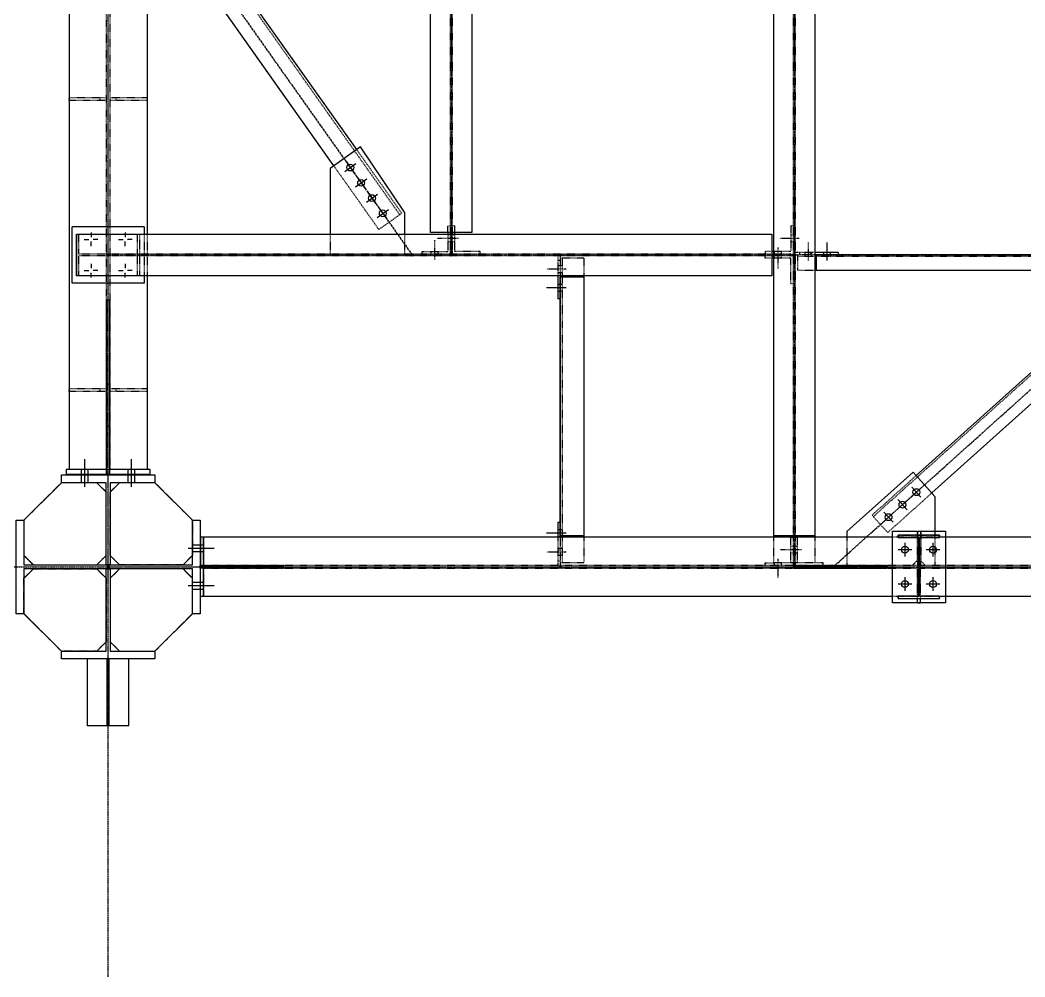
# Model space of a CAD drawing. Header units: millimetres. Extents: x 2102 to 20742, y 12631 to 26594.
# Drawn here: x 8350 to 11572, y 13007 to 16074 of the extents above; entities that cross this region are included whole.
import ezdxf

# ---------------------------------------------------------------- set-up
doc = ezdxf.new("R2010")
doc.units = ezdxf.units.MM
for name, pattern in [('CENTER', [12.7, 7.9375, -1.5875, 1.5875, -1.5875]), ('DXK_LINE_DOT2', [3.9198, 1.9599, -1.9599]), ('DXK_LINE_DOT5', [7.8785, 2.979, -0.9799, 0.9799, -0.9799, 0.9799, -0.9799])]:
    doc.linetypes.add(name, pattern=pattern)
for name, color, linetype in [('1', 7, 'Continuous'), ('2', 7, 'Continuous'), ('4', 7, 'Continuous')]:
    doc.layers.add(name, color=color, linetype=linetype)

# ---------------------------------------------------------------- blocks, each defined once
blk = doc.blocks.new('GridLine-116860372-116902 - 114867')
at = {"layer": '2', "color": 7, "linetype": 'DXK_LINE_DOT5'}
blk.add_line((9575.6, 12454.5), (9575.6, 27661.7), dxfattribs=at)
blk = doc.blocks.new('GridLine-116860372-116905 - 114867')
at = {"layer": '2', "color": 7, "linetype": 'DXK_LINE_DOT5'}
blk.add_line((2535.4, 12570.8), (24512.1, 12570.8), dxfattribs=at)
blk = doc.blocks.new('GridLine-116860372-154897 - 114867')
at = {"layer": '2', "color": 7, "linetype": 'DXK_LINE_DOT5'}
blk.add_line((9575.6, 10927.9), (9575.6, 14695.8), dxfattribs=at)
blk = doc.blocks.new('Part-116860372-114916 - 114867')
at = {"layer": '4', "linetype": 'Continuous'}
blk.add_hatch(color=4, dxfattribs=at).paths.add_polyline_path([(9575.6, 12565.8, -1), (9575.6, 12575.8, -1)])
at = {"layer": '2', "color": 2, "linetype": 'Continuous'}
for p, q in [((9206.8, 12383.3), (9206.8, 12758.3)), ((9206.8, 12758.3), (9238.1, 12758.3)), ((9238.1, 12758.3), (9238.1, 12579)), ((9913.1, 12758.3), (9944.3, 12758.3)), ((9913.1, 12579), (9913.1, 12758.3)), ((9944.3, 12758.3), (9944.3, 12383.3)), ((9238.1, 12579), (9913.1, 12579)), ((9913.1, 12562.7), (9238.1, 12562.7)), ((9238.1, 12562.7), (9238.1, 12383.3)), ((9913.1, 12383.3), (9913.1, 12562.7)), ((9238.1, 12383.3), (9206.8, 12383.3)), ((9944.3, 12383.3), (9913.1, 12383.3))]:
    blk.add_line(p, q, dxfattribs=at)
at = {"layer": '4', "color": 4, "linetype": 'CENTER'}
blk.add_line((9575.6, 12570.8), (9575.6, 12570.8), dxfattribs=at)
at = {"layer": '4', "color": 4, "linetype": 'Continuous'}
blk.add_circle((9575.6, 12570.8), 5, dxfattribs=at)
blk = doc.blocks.new('Part-116860372-114917 - 114867')
at = {"layer": '2', "color": 2, "linetype": 'Continuous'}
for p, q in [((9388.1, 12939.6), (9388.1, 12939.6)), ((9388.1, 12939.6), (9763.1, 12939.6)), ((9388.1, 12908.3), (9388.1, 12939.6)), ((9763.1, 12939.6), (9763.1, 12939.6)), ((9763.1, 12939.6), (9763.1, 12908.3)), ((9388.1, 12908.3), (9388.1, 12908.3)), ((9567.4, 12908.3), (9388.1, 12908.3)), ((9567.4, 12908.3), (9567.4, 12908.3)), ((9567.4, 12579), (9567.4, 12908.3)), ((9583.7, 12908.3), (9583.7, 12908.3)), ((9763.1, 12908.3), (9583.7, 12908.3)), ((9583.7, 12908.3), (9583.7, 12579)), ((9763.1, 12908.3), (9763.1, 12908.3)), ((9567.4, 12579), (9567.4, 12579)), ((9583.7, 12579), (9567.4, 12579)), ((9583.7, 12579), (9583.7, 12579))]:
    blk.add_line(p, q, dxfattribs=at)
blk = doc.blocks.new('Part-116860372-114918 - 114867')
at = {"layer": '2', "color": 2, "linetype": 'Continuous'}
for p, q in [((9567.4, 12562.7), (9567.4, 12562.7)), ((9567.4, 12233.3), (9567.4, 12562.7)), ((9567.4, 12562.7), (9583.7, 12562.7)), ((9583.7, 12562.7), (9583.7, 12562.7)), ((9583.7, 12562.7), (9583.7, 12233.3)), ((9388.1, 12233.3), (9388.1, 12233.3)), ((9388.1, 12202.1), (9388.1, 12233.3)), ((9388.1, 12233.3), (9567.4, 12233.3)), ((9567.4, 12233.3), (9567.4, 12233.3)), ((9583.7, 12233.3), (9583.7, 12233.3)), ((9583.7, 12233.3), (9763.1, 12233.3)), ((9763.1, 12233.3), (9763.1, 12233.3)), ((9763.1, 12233.3), (9763.1, 12202.1)), ((9388.1, 12202.1), (9388.1, 12202.1)), ((9763.1, 12202.1), (9388.1, 12202.1)), ((9763.1, 12202.1), (9763.1, 12202.1))]:
    blk.add_line(p, q, dxfattribs=at)
blk = doc.blocks.new('Part-116860372-114923 - 114867')
at = {"layer": '4', "linetype": 'Continuous'}
blk.add_hatch(color=4, dxfattribs=at).paths.add_polyline_path([(9575.6, 12565.8, -1), (9575.6, 12575.8, -1)])
at = {"layer": '1', "color": 6, "linetype": 'DXK_LINE_DOT2'}
for p, q in [((9958.1, 12565.8), (9958.1, 12689.6)), ((12931.8, 12689.6), (12719.3, 12689.6)), ((19818.1, 12576.7), (9958.1, 12576.7)), ((19818.1, 12565), (9958.1, 12565)), ((12931.8, 12452.1), (12719.3, 12452.1))]:
    blk.add_line(p, q, dxfattribs=at)
at = {"layer": '2', "color": 2, "linetype": 'Continuous'}
for p, q in [((9958.1, 12689.6), (9958.1, 12575.8)), ((12719.3, 12689.6), (9958.1, 12689.6)), ((13719.3, 12689.6), (12931.8, 12689.6)), ((9958.1, 12452.1), (9958.1, 12565.8)), ((12719.3, 12452.1), (9958.1, 12452.1)), ((13719.3, 12452.1), (12931.8, 12452.1))]:
    blk.add_line(p, q, dxfattribs=at)
at = {"layer": '4', "color": 4, "linetype": 'CENTER'}
blk.add_line((9575.6, 12570.8), (20200.6, 12570.8), dxfattribs=at)
at = {"layer": '4', "color": 4, "linetype": 'Continuous'}
blk.add_circle((9575.6, 12570.8), 5, dxfattribs=at)
blk = doc.blocks.new('Part-116860372-114924 - 114867')
at = {"layer": '4', "linetype": 'Continuous'}
blk.add_hatch(color=4, dxfattribs=at).paths.add_polyline_path([(12825.6, 12565.8, -1), (12825.6, 12575.8, -1)])
at = {"layer": '1', "color": 6, "linetype": 'DXK_LINE_DOT2'}
for p, q in [((12742.3, 12688.1), (12742.3, 12697.8)), ((12742.3, 12697.8), (12908.8, 12697.8)), ((12908.8, 12697.8), (12908.8, 12688.1)), ((12822, 12688.1), (12742.3, 12688.1)), ((12822, 12453.6), (12822, 12688.1)), ((12829.1, 12453.6), (12829.1, 12688.1)), ((12829.1, 12688.1), (12908.8, 12688.1)), ((12742.3, 12443.8), (12742.3, 12453.6)), ((12822, 12453.6), (12742.3, 12453.6)), ((12908.8, 12453.6), (12829.1, 12453.6)), ((12908.8, 12453.6), (12908.8, 12443.8)), ((12742.3, 12443.8), (12908.8, 12443.8))]:
    blk.add_line(p, q, dxfattribs=at)
at = {"layer": '2', "color": 2, "linetype": 'Continuous'}
for p, q in [((12742.3, 12697.8), (12742.3, 12697.8)), ((12908.8, 12697.8), (12742.3, 12697.8)), ((12742.3, 12697.8), (12742.3, 12688.1)), ((12908.8, 12697.8), (12908.8, 12697.8)), ((12908.8, 12688.1), (12908.8, 12697.8)), ((12742.3, 12688.1), (12742.3, 12688.1)), ((12742.3, 12688.1), (12822, 12688.1)), ((12822, 12688.1), (12822, 12688.1)), ((12822, 12688.1), (12822, 12453.6)), ((12829.1, 12688.1), (12829.1, 12688.1)), ((12829.1, 12453.6), (12829.1, 12688.1)), ((12829.1, 12688.1), (12908.8, 12688.1)), ((12908.8, 12688.1), (12908.8, 12688.1)), ((12742.3, 12453.6), (12742.3, 12453.6)), ((12822, 12453.6), (12742.3, 12453.6)), ((12742.3, 12453.6), (12742.3, 12443.8)), ((12822, 12453.6), (12822, 12453.6)), ((12829.1, 12453.6), (12829.1, 12453.6)), ((12908.8, 12453.6), (12829.1, 12453.6)), ((12908.8, 12453.6), (12908.8, 12453.6)), ((12908.8, 12443.8), (12908.8, 12453.6)), ((12742.3, 12443.8), (12742.3, 12443.8)), ((12742.3, 12443.8), (12908.8, 12443.8)), ((12908.8, 12443.8), (12908.8, 12443.8))]:
    blk.add_line(p, q, dxfattribs=at)
at = {"layer": '4', "color": 4, "linetype": 'CENTER'}
blk.add_line((12825.6, 12570.8), (12825.6, 12570.8), dxfattribs=at)
at = {"layer": '4', "color": 4, "linetype": 'Continuous'}
blk.add_circle((12825.6, 12570.8), 5, dxfattribs=at)
blk = doc.blocks.new('Part-116860372-157464 - 114867')
at = {"layer": '1', "color": 6, "linetype": 'DXK_LINE_DOT2'}
for p, q in [((9583.1, 14452.1), (9731.8, 14452.1)), ((9731.8, 14439.6), (9583.1, 14439.6)), ((9608.1, 14439.6), (9608.1, 14452.1)), ((9731.8, 14452.1), (9731.8, 14439.6))]:
    blk.add_line(p, q, dxfattribs=at)
blk = doc.blocks.new('Part-116860372-149932 - 114867')
at = {"layer": '1', "color": 6, "linetype": 'DXK_LINE_DOT2'}
for p, q in [((9275.6, 12562.7), (9529.9, 12562.7)), ((9238.1, 12383.3), (9238.1, 12525.2)), ((9567.4, 12525.2), (9567.4, 12270.8)), ((9529.9, 12233.3), (9388.1, 12233.3))]:
    blk.add_line(p, q, dxfattribs=at)
at = {"layer": '2', "color": 2, "linetype": 'Continuous'}
for p, q in [((9275.6, 12562.7), (9238.1, 12525.2)), ((9529.9, 12562.7), (9567.4, 12525.2)), ((9388.1, 12233.3), (9238.1, 12383.3)), ((9567.4, 12270.8), (9529.9, 12233.3))]:
    blk.add_line(p, q, dxfattribs=at)
blk = doc.blocks.new('Part-116860372-114990 - 114867')
at = {"layer": '4', "linetype": 'Continuous'}
for points in [[(12325.6, 15315.8, -1), (12325.6, 15325.8, -1)], [(12325.6, 12565.8, -1), (12325.6, 12575.8, -1)]]:
    blk.add_hatch(color=4, dxfattribs=at).paths.add_polyline_path(points)
at = {"layer": '1', "color": 6, "linetype": 'DXK_LINE_DOT2'}
for p, q in [((12242.3, 15303.4), (12242.3, 15177.7)), ((12408.8, 15303.4), (12242.3, 15303.4)), ((12322, 15303.4), (12322, 15177.7)), ((12329.1, 15303.4), (12329.1, 15177.7)), ((12408.8, 15303.4), (12408.8, 15177.7)), ((12322, 15171.5), (12322, 12695.8)), ((12329.1, 15171.5), (12329.1, 12695.8)), ((12242.3, 12689.6), (12242.3, 12586.7)), ((12322, 12689.6), (12322, 12586.7)), ((12329.1, 12689.6), (12329.1, 12586.7)), ((12408.8, 12689.6), (12408.8, 12586.7)), ((12408.8, 12586.7), (12242.3, 12586.7))]:
    blk.add_line(p, q, dxfattribs=at)
at = {"layer": '2', "color": 2, "linetype": 'Continuous'}
for p, q in [((12242.3, 15177.7), (12242.3, 12689.6)), ((12408.8, 15171.5), (12242.3, 15171.5)), ((12322, 15177.7), (12322, 15171.5)), ((12329.1, 15177.7), (12329.1, 15171.5)), ((12408.8, 15177.7), (12408.8, 12689.6)), ((12408.8, 12695.8), (12242.3, 12695.8)), ((12322, 12695.8), (12322, 12689.6)), ((12329.1, 12695.8), (12329.1, 12689.6))]:
    blk.add_line(p, q, dxfattribs=at)
at = {"layer": '4', "color": 4, "linetype": 'CENTER'}
blk.add_line((12325.6, 15320.8), (12325.6, 12570.8), dxfattribs=at)
at = {"layer": '4', "color": 4, "linetype": 'Continuous'}
for centre in [(12325.6, 15320.8), (12325.6, 12570.8)]:
    blk.add_circle(centre, 5, dxfattribs=at)
blk = doc.blocks.new('Part-116860372-116027 - 114867')
at = {"layer": '1', "color": 6, "linetype": 'DXK_LINE_DOT2'}
for p, q in [((9569.3, 13639.6), (9569.3, 12939.6)), ((9581.8, 12939.6), (9581.8, 13639.6)), ((9569.3, 13135.9), (9581.8, 13135.9)), ((9569.3, 12939.6), (9569.3, 12939.6)), ((9569.3, 12939.6), (9581.8, 12939.6))]:
    blk.add_line(p, q, dxfattribs=at)
at = {"layer": '2', "color": 2, "linetype": 'Continuous'}
for p, q in [((9569.3, 12939.6), (9569.3, 13639.6)), ((9581.8, 13639.6), (9569.3, 13639.6)), ((9581.8, 12939.6), (9581.8, 13639.6)), ((9569.3, 13304), (9581.8, 13304))]:
    blk.add_line(p, q, dxfattribs=at)
blk = doc.blocks.new('Bolt-116860372-157450 - 114867')
at = {"layer": '2', "color": 1, "linetype": 'Continuous'}
for p, q in [((9481.8, 12892.1), (9481.8, 13002.1)), ((9481.8, 12892.1), (9481.8, 13002.1)), ((9481.8, 12892.1), (9481.8, 13002.1)), ((9481.8, 12892.1), (9481.8, 13002.1)), ((9669.3, 12892.1), (9669.3, 13002.1)), ((9669.3, 12892.1), (9669.3, 13002.1)), ((9669.3, 12892.1), (9669.3, 13002.1)), ((9669.3, 12892.1), (9669.3, 13002.1)), ((9468.1, 12940.8), (9468.1, 12960.8)), ((9468.1, 12940.8), (9468.1, 12960.8)), ((9468.1, 12940.8), (9468.1, 12960.8)), ((9468.1, 12940.8), (9468.1, 12960.8)), ((9468.1, 12908.3), (9468.1, 12939.6)), ((9468.1, 12908.3), (9468.1, 12939.6)), ((9468.1, 12908.3), (9468.1, 12939.6)), ((9468.1, 12908.3), (9468.1, 12939.6)), ((9495.6, 12940.8), (9495.6, 12960.8)), ((9495.6, 12940.8), (9495.6, 12960.8)), ((9495.6, 12940.8), (9495.6, 12960.8)), ((9495.6, 12940.8), (9495.6, 12960.8)), ((9495.6, 12908.3), (9495.6, 12939.6)), ((9495.6, 12908.3), (9495.6, 12939.6)), ((9495.6, 12908.3), (9495.6, 12939.6)), ((9495.6, 12908.3), (9495.6, 12939.6)), ((9655.6, 12940.8), (9655.6, 12960.8)), ((9655.6, 12940.8), (9655.6, 12960.8)), ((9655.6, 12940.8), (9655.6, 12960.8)), ((9655.6, 12940.8), (9655.6, 12960.8)), ((9655.6, 12908.3), (9655.6, 12939.6)), ((9655.6, 12908.3), (9655.6, 12939.6)), ((9655.6, 12908.3), (9655.6, 12939.6)), ((9655.6, 12908.3), (9655.6, 12939.6)), ((9683.1, 12940.8), (9683.1, 12960.8)), ((9683.1, 12940.8), (9683.1, 12960.8)), ((9683.1, 12940.8), (9683.1, 12960.8)), ((9683.1, 12940.8), (9683.1, 12960.8)), ((9683.1, 12908.3), (9683.1, 12939.6)), ((9683.1, 12908.3), (9683.1, 12939.6)), ((9683.1, 12908.3), (9683.1, 12939.6)), ((9683.1, 12908.3), (9683.1, 12939.6))]:
    blk.add_line(p, q, dxfattribs=at)
blk = doc.blocks.new('Part-116860372-114991 - 114867')
at = {"layer": '4', "linetype": 'Continuous'}
for points in [[(9575.6, 13815.8, -1), (9575.6, 13825.8, -1)], [(12325.6, 13815.8, -1), (12325.6, 13825.8, -1)]]:
    blk.add_hatch(color=4, dxfattribs=at).paths.add_polyline_path(points)
at = {"layer": '1', "color": 6, "linetype": 'DXK_LINE_DOT2'}
for p, q in [((9458.3, 13824.4), (9458.3, 13904.1)), ((9692.8, 13824.4), (9692.8, 13904.1)), ((9702.6, 13737.6), (9702.6, 13904.1)), ((12236.1, 13824.4), (9458.3, 13824.4)), ((9458.3, 13737.6), (9458.3, 13817.3)), ((12236.1, 13817.3), (9458.3, 13817.3)), ((9692.8, 13737.6), (9692.8, 13817.3)), ((12312, 13824.4), (12236.1, 13824.4)), ((12312, 13817.3), (12242.3, 13817.3)), ((12312, 13824.4), (12312, 13817.3))]:
    blk.add_line(p, q, dxfattribs=at)
at = {"layer": '2', "color": 2, "linetype": 'Continuous'}
for p, q in [((9448.6, 13737.6), (9448.6, 13904.1)), ((9448.6, 13904.1), (12236.1, 13904.1)), ((12236.1, 13904.1), (12236.1, 13737.6)), ((12236.1, 13824.4), (12242.3, 13824.4)), ((12242.3, 13817.3), (12236.1, 13817.3)), ((12236.1, 13737.6), (9448.6, 13737.6))]:
    blk.add_line(p, q, dxfattribs=at)
at = {"layer": '4', "color": 4, "linetype": 'CENTER'}
blk.add_line((9575.6, 13820.8), (12325.6, 13820.8), dxfattribs=at)
at = {"layer": '4', "color": 4, "linetype": 'Continuous'}
for centre in [(9575.6, 13820.8), (12325.6, 13820.8)]:
    blk.add_circle(centre, 5, dxfattribs=at)
blk = doc.blocks.new('Part-116860372-114992 - 114867')
at = {"layer": '4', "linetype": 'Continuous'}
for points in [[(10950.6, 15315.8, -1), (10950.6, 15325.8, -1)], [(10950.6, 13815.8, -1), (10950.6, 13825.8, -1)]]:
    blk.add_hatch(color=4, dxfattribs=at).paths.add_polyline_path(points)
at = {"layer": '1', "color": 6, "linetype": 'DXK_LINE_DOT2'}
for p, q in [((11033.8, 15303.4), (10867.3, 15303.4)), ((10867.3, 15303.4), (10867.3, 15177.7)), ((10947, 15303.4), (10947, 15177.7)), ((10954.1, 15303.4), (10954.1, 15177.7)), ((11033.8, 15303.4), (11033.8, 15177.7)), ((10947, 15171.5), (10947, 13910.3)), ((10954.1, 15171.5), (10954.1, 13910.3)), ((10947, 13904.1), (10947, 13834.4)), ((10954.1, 13904.1), (10954.1, 13834.4)), ((10954.1, 13834.4), (10947, 13834.4))]:
    blk.add_line(p, q, dxfattribs=at)
at = {"layer": '2', "color": 2, "linetype": 'Continuous'}
for p, q in [((10867.3, 13910.3), (10867.3, 15177.7)), ((11033.8, 15171.5), (10867.3, 15171.5)), ((10947, 15177.7), (10947, 15171.5)), ((10954.1, 15177.7), (10954.1, 15171.5)), ((11033.8, 15177.7), (11033.8, 13910.3)), ((11033.8, 13910.3), (10867.3, 13910.3)), ((10947, 13910.3), (10947, 13904.1)), ((10954.1, 13910.3), (10954.1, 13904.1))]:
    blk.add_line(p, q, dxfattribs=at)
at = {"layer": '4', "color": 4, "linetype": 'CENTER'}
blk.add_line((10950.6, 15320.8), (10950.6, 13820.8), dxfattribs=at)
at = {"layer": '4', "color": 4, "linetype": 'Continuous'}
for centre in [(10950.6, 15320.8), (10950.6, 13820.8)]:
    blk.add_circle(centre, 5, dxfattribs=at)
blk = doc.blocks.new('Part-116860372-115021 - 114867')
at = {"layer": '4', "linetype": 'Continuous'}
for points in [[(12325.6, 13815.8, -1), (12325.6, 13825.8, -1)], [(13700.6, 13815.8, -1), (13700.6, 13825.8, -1)]]:
    blk.add_hatch(color=4, dxfattribs=at).paths.add_polyline_path(points)
at = {"layer": '1', "color": 6, "linetype": 'DXK_LINE_DOT2'}
for p, q in [((12339.1, 13820.8), (12339.1, 13758.3)), ((12415.1, 13820.8), (12339.1, 13820.8)), ((13611.1, 13820.8), (13687, 13820.8)), ((13687, 13820.8), (13687, 13758.3)), ((12408.8, 13814.6), (12339.1, 13814.6)), ((13611.1, 13814.6), (12415.1, 13814.6)), ((13687, 13814.6), (13617.3, 13814.6)), ((12408.8, 13758.3), (12339.1, 13758.3)), ((13687, 13758.3), (13617.3, 13758.3))]:
    blk.add_line(p, q, dxfattribs=at)
at = {"layer": '2', "color": 2, "linetype": 'Continuous'}
for p, q in [((13611.1, 13820.8), (12415.1, 13820.8)), ((12415.1, 13758.3), (12415.1, 13820.8)), ((13611.1, 13820.8), (13611.1, 13758.3)), ((12415.1, 13814.6), (12408.8, 13814.6)), ((13617.3, 13814.6), (13611.1, 13814.6)), ((13617.3, 13758.3), (12408.8, 13758.3))]:
    blk.add_line(p, q, dxfattribs=at)
at = {"layer": '4', "color": 4, "linetype": 'CENTER'}
for p, q in [((12325.6, 13820.8), (12339.1, 13820.8)), ((12415.1, 13820.8), (13611.1, 13820.8)), ((13687, 13820.8), (13700.6, 13820.8))]:
    blk.add_line(p, q, dxfattribs=at)
at = {"layer": '4', "color": 4, "linetype": 'Continuous'}
for centre in [(12325.6, 13820.8), (13700.6, 13820.8)]:
    blk.add_circle(centre, 5, dxfattribs=at)
blk = doc.blocks.new('Part-116860372-115068 - 114867')
at = {"layer": '4', "linetype": 'Continuous'}
for points in [[(13700.6, 13659.6, -1), (13700.6, 13669.6, -1)], [(12481.8, 12565.8, -1), (12481.8, 12575.8, -1)]]:
    blk.add_hatch(color=4, dxfattribs=at).paths.add_polyline_path(points)
at = {"layer": '1', "color": 6, "linetype": 'DXK_LINE_DOT2'}
for p, q in [((13541, 13578.5), (12642.9, 12772.5)), ((13536, 13584), (13359.2, 13425.4)), ((13536, 13584), (13598.6, 13514.3)), ((13598.6, 13514.3), (13421.8, 13355.6)), ((12637.9, 12778.1), (12814.7, 12936.7)), ((12877.3, 12867), (12700.5, 12708.3)), ((12700.5, 12708.3), (12637.9, 12778.1))]:
    blk.add_line(p, q, dxfattribs=at)
at = {"layer": '2', "color": 2, "linetype": 'Continuous'}
for p, q in [((13359.2, 13425.4), (12814.7, 12936.7)), ((13421.8, 13355.6), (12877.3, 12867))]:
    blk.add_line(p, q, dxfattribs=at)
at = {"layer": '4', "color": 4, "linetype": 'CENTER'}
blk.add_line((12481.8, 12570.8), (13700.6, 13664.6), dxfattribs=at)
at = {"layer": '4', "color": 4, "linetype": 'Continuous'}
for centre in [(13700.6, 13664.6), (12481.8, 12570.8)]:
    blk.add_circle(centre, 5, dxfattribs=at)
blk = doc.blocks.new('Part-116860372-115215 - 114867')
at = {"layer": '1', "color": 6, "linetype": 'DXK_LINE_DOT2'}
for p, q in [((10964.1, 13936.9), (10954.1, 13936.9)), ((10964.1, 13936.9), (10964.1, 13910.3)), ((10954.1, 13910.3), (10954.1, 13904.1)), ((10964.1, 13904.1), (10964.1, 13834.4)), ((10954.1, 13834.4), (10954.1, 13824.4)), ((11066.6, 13834.4), (10964.1, 13834.4)), ((11066.6, 13824.4), (11066.6, 13834.4))]:
    blk.add_line(p, q, dxfattribs=at)
at = {"layer": '2', "color": 2, "linetype": 'Continuous'}
blk.add_line((10964.1, 13910.3), (10964.1, 13904.1), dxfattribs=at)
blk = doc.blocks.new('Part-116860372-115099 - 114867')
at = {"layer": '4', "linetype": 'Continuous'}
for points in [[(11388.1, 13815.8, -1), (11388.1, 13825.8, -1)], [(11388.1, 12565.8, -1), (11388.1, 12575.8, -1)]]:
    blk.add_hatch(color=4, dxfattribs=at).paths.add_polyline_path(points)
at = {"layer": '1', "color": 6, "linetype": 'DXK_LINE_DOT2'}
for p, q in [((11388.1, 13807.3), (11388.1, 13731.3)), ((11481.8, 13807.3), (11388.1, 13807.3)), ((11395.2, 13807.3), (11395.2, 13737.6)), ((11481.8, 13807.3), (11481.8, 13737.6)), ((11395.2, 13731.3), (11395.2, 12695.8)), ((11388.1, 12695.8), (11388.1, 12586.7)), ((11395.2, 12689.6), (11395.2, 12586.7)), ((11481.8, 12689.6), (11481.8, 12586.7)), ((11481.8, 12586.7), (11388.1, 12586.7))]:
    blk.add_line(p, q, dxfattribs=at)
at = {"layer": '2', "color": 2, "linetype": 'Continuous'}
for p, q in [((11395.2, 13737.6), (11395.2, 13731.3)), ((11481.8, 13737.6), (11481.8, 12689.6)), ((11388.1, 12695.8), (11388.1, 13731.3)), ((11481.8, 13731.3), (11388.1, 13731.3)), ((11481.8, 12695.8), (11388.1, 12695.8)), ((11395.2, 12695.8), (11395.2, 12689.6))]:
    blk.add_line(p, q, dxfattribs=at)
at = {"layer": '4', "color": 4, "linetype": 'CENTER'}
for p, q in [((11388.1, 13820.8), (11388.1, 13807.3)), ((11388.1, 13731.3), (11388.1, 12695.8)), ((11388.1, 12586.7), (11388.1, 12570.8))]:
    blk.add_line(p, q, dxfattribs=at)
at = {"layer": '4', "color": 4, "linetype": 'Continuous'}
for centre in [(11388.1, 13820.8), (11388.1, 12570.8)]:
    blk.add_circle(centre, 5, dxfattribs=at)
blk = doc.blocks.new('Part-116860372-115219 - 114867')
at = {"layer": '1', "color": 6, "linetype": 'DXK_LINE_DOT2'}
for p, q in [((12339.1, 12689.2), (12329.1, 12689.2)), ((12339.1, 12586.7), (12339.1, 12689.2)), ((12329.1, 12586.7), (12329.1, 12576.7)), ((12441.6, 12586.7), (12408.8, 12586.7)), ((12441.6, 12576.7), (12441.6, 12586.7))]:
    blk.add_line(p, q, dxfattribs=at)
blk = doc.blocks.new('Part-116860372-115111 - 114867')
at = {"layer": '4', "linetype": 'Continuous'}
for points in [[(9731.8, 15315.8, -1), (9731.8, 15325.8, -1)], [(10794.3, 13815.8, -1), (10794.3, 13825.8, -1)]]:
    blk.add_hatch(color=4, dxfattribs=at).paths.add_polyline_path(points)
at = {"layer": '1', "color": 6, "linetype": 'DXK_LINE_DOT2'}
for p, q in [((9923.1, 15159), (9831.3, 15093.9)), ((10744.4, 13982.1), (9914.9, 15153.2)), ((10103.7, 14904), (9923.1, 15159)), ((10011.9, 14838.9), (9831.3, 15093.9)), ((10752.6, 13987.9), (10572, 14242.9)), ((10660.8, 13922.8), (10480.2, 14177.8)), ((10752.6, 13987.9), (10660.8, 13922.8))]:
    blk.add_line(p, q, dxfattribs=at)
at = {"layer": '2', "color": 2, "linetype": 'Continuous'}
for p, q in [((10572, 14242.9), (10103.7, 14904)), ((10480.2, 14177.8), (10011.9, 14838.9))]:
    blk.add_line(p, q, dxfattribs=at)
at = {"layer": '4', "color": 4, "linetype": 'CENTER'}
blk.add_line((9731.8, 15320.8), (10794.3, 13820.8), dxfattribs=at)
at = {"layer": '4', "color": 4, "linetype": 'Continuous'}
for centre in [(9731.8, 15320.8), (10794.3, 13820.8)]:
    blk.add_circle(centre, 5, dxfattribs=at)
blk = doc.blocks.new('Part-116860372-149931 - 114867')
at = {"layer": '1', "color": 6, "linetype": 'DXK_LINE_DOT2'}
for p, q in [((9763.1, 12908.3), (9621.2, 12908.3)), ((9583.7, 12616.5), (9583.7, 12870.8)), ((9913.1, 12758.3), (9913.1, 12616.5)), ((9875.6, 12579), (9621.2, 12579))]:
    blk.add_line(p, q, dxfattribs=at)
at = {"layer": '2', "color": 2, "linetype": 'Continuous'}
for p, q in [((9621.2, 12908.3), (9583.7, 12870.8)), ((9763.1, 12908.3), (9913.1, 12758.3)), ((9621.2, 12579), (9583.7, 12616.5)), ((9913.1, 12616.5), (9875.6, 12579))]:
    blk.add_line(p, q, dxfattribs=at)
blk = doc.blocks.new('Part-116860372-115214 - 114867')
at = {"layer": '1', "color": 6, "linetype": 'DXK_LINE_DOT2'}
for p, q in [((10937, 13910.3), (10937, 13936.9)), ((10937, 13936.9), (10947, 13936.9)), ((10937, 13904.1), (10937, 13834.4)), ((10947, 13910.3), (10947, 13904.1)), ((10834.5, 13824.4), (10834.5, 13834.4)), ((10834.5, 13834.4), (10937, 13834.4)), ((10947, 13834.4), (10947, 13824.4))]:
    blk.add_line(p, q, dxfattribs=at)
at = {"layer": '2', "color": 2, "linetype": 'Continuous'}
blk.add_line((10937, 13910.3), (10937, 13904.1), dxfattribs=at)
blk = doc.blocks.new('Bolt-116860372-115216 - 114867')
at = {"layer": '1', "color": 1, "linetype": 'DXK_LINE_DOT2'}
for p, q in [((10947, 13900.6), (10937, 13900.6)), ((10954.1, 13900.6), (10947, 13900.6)), ((10964.1, 13900.6), (10954.1, 13900.6)), ((10980.4, 13886.9), (10895.4, 13886.9)), ((10947, 13873.1), (10937, 13873.1)), ((10954.1, 13873.1), (10947, 13873.1)), ((10964.1, 13873.1), (10954.1, 13873.1))]:
    blk.add_line(p, q, dxfattribs=at)
blk = doc.blocks.new('Part-116860372-115218 - 114867')
at = {"layer": '1', "color": 6, "linetype": 'DXK_LINE_DOT2'}
for p, q in [((12312, 12586.7), (12312, 12689.2)), ((12312, 12689.2), (12322, 12689.2)), ((12209.5, 12576.7), (12209.5, 12586.7)), ((12209.5, 12586.7), (12242.3, 12586.7)), ((12322, 12586.7), (12322, 12576.7))]:
    blk.add_line(p, q, dxfattribs=at)
blk = doc.blocks.new('Bolt-116860372-115220 - 114867')
at = {"layer": '1', "color": 1, "linetype": 'DXK_LINE_DOT2'}
for p, q in [((12322, 12653), (12312, 12653)), ((12329.1, 12653), (12322, 12653)), ((12339.1, 12653), (12329.1, 12653)), ((12355.4, 12639.2), (12270.4, 12639.2)), ((12322, 12625.5), (12312, 12625.5)), ((12329.1, 12625.5), (12322, 12625.5)), ((12339.1, 12625.5), (12329.1, 12625.5))]:
    blk.add_line(p, q, dxfattribs=at)
blk = doc.blocks.new('Part-116860372-115242 - 114867')
at = {"layer": '1', "color": 6, "linetype": 'DXK_LINE_DOT2'}
for p, q in [((12209.5, 13807.3), (12209.5, 13817.3)), ((12236.1, 13817.3), (12242.3, 13817.3)), ((12312, 13817.3), (12322, 13817.3)), ((12236.1, 13807.3), (12209.5, 13807.3)), ((12312, 13807.3), (12242.3, 13807.3)), ((12312, 13704.8), (12312, 13807.3)), ((12322, 13704.8), (12312, 13704.8))]:
    blk.add_line(p, q, dxfattribs=at)
at = {"layer": '2', "color": 2, "linetype": 'Continuous'}
blk.add_line((12242.3, 13807.3), (12236.1, 13807.3), dxfattribs=at)
blk = doc.blocks.new('Part-116860372-115243 - 114867')
at = {"layer": '1', "color": 6, "linetype": 'DXK_LINE_DOT2'}
for p, q in [((12322, 13936.9), (12312, 13936.9)), ((12312, 13936.9), (12312, 13834.4)), ((12209.5, 13834.4), (12209.5, 13824.4)), ((12236.1, 13834.4), (12209.5, 13834.4)), ((12312, 13834.4), (12242.3, 13834.4)), ((12312, 13824.4), (12322, 13824.4))]:
    blk.add_line(p, q, dxfattribs=at)
at = {"layer": '2', "color": 2, "linetype": 'Continuous'}
blk.add_line((12242.3, 13834.4), (12236.1, 13834.4), dxfattribs=at)
blk = doc.blocks.new('Bolt-116860372-115244 - 114867')
at = {"layer": '1', "color": 1, "linetype": 'DXK_LINE_DOT2'}
for p, q in [((12245.8, 13834.4), (12245.8, 13824.4)), ((12245.8, 13824.4), (12245.8, 13817.3)), ((12245.8, 13817.3), (12245.8, 13807.3)), ((12259.5, 13850.6), (12259.5, 13765.6)), ((12273.3, 13834.4), (12273.3, 13824.4)), ((12273.3, 13824.4), (12273.3, 13817.3)), ((12273.3, 13817.3), (12273.3, 13807.3))]:
    blk.add_line(p, q, dxfattribs=at)
blk = doc.blocks.new('Bolt-116860372-115254 - 114867')
at = {"layer": '1', "color": 1, "linetype": 'DXK_LINE_DOT2'}
for p, q in [((12245.8, 12586.7), (12245.8, 12576.7)), ((12245.8, 12576.7), (12245.8, 12565)), ((12259.5, 12603), (12259.5, 12524.2)), ((12273.3, 12586.7), (12273.3, 12576.7)), ((12273.3, 12576.7), (12273.3, 12565))]:
    blk.add_line(p, q, dxfattribs=at)
blk = doc.blocks.new('Bolt-116860372-115290 - 114867')
at = {"layer": '1', "color": 1, "linetype": 'DXK_LINE_DOT2'}
for p, q in [((10884.5, 13801), (10884.5, 13879.8)), ((10870.8, 13824.4), (10870.8, 13834.4)), ((10870.8, 13817.3), (10870.8, 13824.4)), ((10898.3, 13824.4), (10898.3, 13834.4)), ((10898.3, 13817.3), (10898.3, 13824.4))]:
    blk.add_line(p, q, dxfattribs=at)
blk = doc.blocks.new('Bolt-116860372-115291 - 114867')
at = {"layer": '1', "color": 1, "linetype": 'DXK_LINE_DOT2'}
for p, q in [((12322, 13900.6), (12312, 13900.6)), ((12329.1, 13900.6), (12322, 13900.6)), ((12345.4, 13886.9), (12266.6, 13886.9)), ((12322, 13873.1), (12312, 13873.1)), ((12329.1, 13873.1), (12322, 13873.1))]:
    blk.add_line(p, q, dxfattribs=at)
blk = doc.blocks.new('Part-116860372-150369 - 114867')
at = {"layer": '1', "color": 6, "linetype": 'DXK_LINE_DOT2'}
for p, q in [((12819.3, 12714.6), (12819.3, 12576.7)), ((12831.8, 12714.6), (12831.8, 12576.7)), ((12831.8, 12601.7), (12819.3, 12601.7))]:
    blk.add_line(p, q, dxfattribs=at)
blk = doc.blocks.new('Part-116860372-157486 - 114867')
at = {"layer": '1', "color": 6, "linetype": 'DXK_LINE_DOT2'}
for p, q in [((9238.1, 12525.2), (9275.6, 12562.7)), ((9529.9, 12562.7), (9567.4, 12525.2)), ((9388.1, 12233.3), (9238.1, 12383.3)), ((9567.4, 12270.8), (9529.9, 12233.3))]:
    blk.add_line(p, q, dxfattribs=at)
blk = doc.blocks.new('Part-116860372-115651 - 114867')
at = {"layer": '1', "color": 6, "linetype": 'DXK_LINE_DOT2'}
for p, q in [((12408.8, 13830.8), (12329.1, 13830.8)), ((12347.9, 13820.8), (12347.9, 13830.8)), ((12391.6, 13820.8), (12391.6, 13830.8))]:
    blk.add_line(p, q, dxfattribs=at)
at = {"layer": '2', "color": 2, "linetype": 'Continuous'}
for p, q in [((12501.6, 13830.8), (12408.8, 13830.8)), ((12415.1, 13820.8), (12408.8, 13820.8)), ((12501.6, 13830.8), (12501.6, 13820.8))]:
    blk.add_line(p, q, dxfattribs=at)
blk = doc.blocks.new('Bolt-116860372-115652 - 114867')
at = {"layer": '1', "color": 1, "linetype": 'DXK_LINE_DOT2'}
for p, q in [((12382.9, 13798.3), (12382.9, 13870.8)), ((12369.1, 13820.8), (12369.1, 13830.8)), ((12369.1, 13814.6), (12369.1, 13820.8)), ((12396.6, 13820.8), (12396.6, 13830.8)), ((12396.6, 13814.6), (12396.6, 13820.8))]:
    blk.add_line(p, q, dxfattribs=at)
at = {"layer": '2', "color": 1, "linetype": 'Continuous'}
for p, q in [((12457.9, 13798.3), (12457.9, 13870.8)), ((12444.1, 13820.8), (12444.1, 13830.8)), ((12444.1, 13814.6), (12444.1, 13820.8)), ((12471.6, 13820.8), (12471.6, 13830.8)), ((12471.6, 13814.6), (12471.6, 13820.8))]:
    blk.add_line(p, q, dxfattribs=at)
blk = doc.blocks.new('Part-116860372-115672 - 114867')
at = {"layer": '1', "color": 6, "linetype": 'DXK_LINE_DOT2'}
for p, q in [((11378.1, 13817.3), (11378.1, 13737.6)), ((11388.1, 13798.5), (11378.1, 13798.5)), ((11388.1, 13737.6), (11378.1, 13737.6))]:
    blk.add_line(p, q, dxfattribs=at)
at = {"layer": '2', "color": 2, "linetype": 'Continuous'}
for p, q in [((11378.1, 13737.6), (11378.1, 13644.8)), ((11388.1, 13737.6), (11388.1, 13731.3)), ((11388.1, 13644.8), (11378.1, 13644.8))]:
    blk.add_line(p, q, dxfattribs=at)
blk = doc.blocks.new('Bolt-116860372-115673 - 114867')
at = {"layer": '1', "color": 1, "linetype": 'DXK_LINE_DOT2'}
for p, q in [((11388.1, 13777.3), (11378.1, 13777.3)), ((11395.2, 13777.3), (11388.1, 13777.3)), ((11411.4, 13763.5), (11332.7, 13763.5)), ((11388.1, 13749.8), (11378.1, 13749.8)), ((11395.2, 13749.8), (11388.1, 13749.8))]:
    blk.add_line(p, q, dxfattribs=at)
at = {"layer": '2', "color": 1, "linetype": 'Continuous'}
for p, q in [((11388.1, 13702.3), (11378.1, 13702.3)), ((11395.2, 13702.3), (11388.1, 13702.3)), ((11411.4, 13688.5), (11332.7, 13688.5)), ((11388.1, 13674.8), (11378.1, 13674.8)), ((11395.2, 13674.8), (11388.1, 13674.8))]:
    blk.add_line(p, q, dxfattribs=at)
blk = doc.blocks.new('Part-116860372-115674 - 114867')
at = {"layer": '1', "color": 6, "linetype": 'DXK_LINE_DOT2'}
for p, q in [((11378.1, 12689.6), (11378.1, 12576.7)), ((11378.1, 12639.2), (11388.1, 12639.2)), ((11378.1, 12595.5), (11388.1, 12595.5))]:
    blk.add_line(p, q, dxfattribs=at)
at = {"layer": '2', "color": 2, "linetype": 'Continuous'}
for p, q in [((11378.1, 12749.2), (11378.1, 12689.6)), ((11388.1, 12749.2), (11378.1, 12749.2)), ((11388.1, 12695.8), (11388.1, 12689.6))]:
    blk.add_line(p, q, dxfattribs=at)
blk = doc.blocks.new('Bolt-116860372-115675 - 114867')
at = {"layer": '1', "color": 1, "linetype": 'DXK_LINE_DOT2'}
for p, q in [((11411.4, 12630.5), (11332.7, 12630.5)), ((11388.1, 12644.2), (11378.1, 12644.2)), ((11388.1, 12616.7), (11378.1, 12616.7)), ((11395.2, 12644.2), (11388.1, 12644.2)), ((11395.2, 12616.7), (11388.1, 12616.7))]:
    blk.add_line(p, q, dxfattribs=at)
at = {"layer": '2', "color": 1, "linetype": 'Continuous'}
for p, q in [((11411.4, 12705.5), (11332.7, 12705.5)), ((11388.1, 12719.2), (11378.1, 12719.2)), ((11388.1, 12691.7), (11378.1, 12691.7)), ((11395.2, 12719.2), (11388.1, 12719.2)), ((11395.2, 12691.7), (11388.1, 12691.7))]:
    blk.add_line(p, q, dxfattribs=at)
blk = doc.blocks.new('Bolt-116860372-116302 - 114867')
at = {"layer": '2', "color": 1, "linetype": 'Continuous'}
for p, q in [((10523.8, 14155.1), (10568.7, 14186.9)), ((10530.4, 14193.5), (10562.2, 14148.6)), ((10567.2, 14093.9), (10612.1, 14125.7)), ((10573.7, 14132.3), (10605.5, 14087.4)), ((10610.5, 14032.7), (10655.4, 14064.5)), ((10617.1, 14071.1), (10648.9, 14026.2)), ((10653.9, 13971.5), (10698.8, 14003.3)), ((10660.4, 14009.9), (10692.2, 13965))]:
    blk.add_line(p, q, dxfattribs=at)
for centre in [(10546.3, 14171), (10589.6, 14109.8), (10633, 14048.6), (10676.3, 13987.4)]:
    blk.add_circle(centre, 13.7, dxfattribs=at)
blk = doc.blocks.new('Part-116860372-115860 - 114867')
at = {"layer": '1', "color": 6, "linetype": 'DXK_LINE_DOT2'}
for p, q in [((9448.6, 13904.1), (9458.3, 13904.1)), ((9692.8, 13904.1), (9702.6, 13904.1)), ((9458.3, 13737.6), (9448.6, 13737.6)), ((9702.6, 13737.6), (9692.8, 13737.6))]:
    blk.add_line(p, q, dxfattribs=at)
at = {"layer": '2', "color": 2, "linetype": 'Continuous'}
blk.add_line((9448.6, 13904.1), (9448.6, 13737.6), dxfattribs=at)
blk = doc.blocks.new('Part-116860372-157449 - 114867')
at = {"layer": '1', "color": 6, "linetype": 'DXK_LINE_DOT2'}
for p, q in [((9568.1, 12960.8), (9419.3, 12960.8)), ((9581.8, 12940.8), (9569.3, 12940.8)), ((9731.8, 12960.8), (9583.1, 12960.8))]:
    blk.add_line(p, q, dxfattribs=at)
at = {"layer": '2', "color": 2, "linetype": 'Continuous'}
for p, q in [((9419.3, 12960.8), (9406.8, 12960.8)), ((9406.8, 12960.8), (9406.8, 12940.8)), ((9569.3, 12940.8), (9406.8, 12940.8)), ((9744.3, 12940.8), (9581.8, 12940.8)), ((9744.3, 12960.8), (9731.8, 12960.8)), ((9744.3, 12940.8), (9744.3, 12960.8))]:
    blk.add_line(p, q, dxfattribs=at)
blk = doc.blocks.new('Part-116860372-116124 - 114867')
at = {"layer": '1', "color": 6, "linetype": 'DXK_LINE_DOT2'}
for p, q in [((12536.4, 12689.6), (12536.4, 12576.7)), ((12818.1, 12714.6), (12833.1, 12714.6)), ((12818.1, 12714.6), (12818.1, 12595.5)), ((12833.1, 12714.6), (12833.1, 12595.5)), ((12889.8, 12714.6), (12889.8, 12576.7)), ((12799.3, 12576.7), (12818.1, 12595.5)), ((12818.1, 12595.5), (12799.3, 12576.7)), ((12818.1, 12595.5), (12818.1, 12595.5)), ((12833.1, 12595.5), (12851.8, 12576.7))]:
    blk.add_line(p, q, dxfattribs=at)
at = {"layer": '2', "color": 2, "linetype": 'Continuous'}
for p, q in [((12802.2, 12950.7), (12536.4, 12712.2)), ((12889.8, 12853), (12802.2, 12950.7)), ((12889.8, 12853), (12889.8, 12714.6)), ((12536.4, 12712.2), (12536.4, 12689.6))]:
    blk.add_line(p, q, dxfattribs=at)
blk = doc.blocks.new('Bolt-116860372-116125 - 114867')
at = {"layer": '2', "color": 1, "linetype": 'Continuous'}
for p, q in [((12797.1, 12890.8), (12833.9, 12849.8)), ((12836, 12888.7), (12795.1, 12851.9)), ((12780.2, 12838.6), (12739.2, 12801.8)), ((12741.3, 12840.7), (12778.1, 12799.7)), ((12724.3, 12788.5), (12683.4, 12751.8)), ((12685.5, 12790.6), (12722.2, 12749.7))]:
    blk.add_line(p, q, dxfattribs=at)
for centre in [(12815.5, 12870.3), (12759.7, 12820.2), (12703.9, 12770.1)]:
    blk.add_circle(centre, 13.8, dxfattribs=at)
blk = doc.blocks.new('Part-116860372-116301 - 114867')
at = {"layer": '1', "color": 6, "linetype": 'DXK_LINE_DOT2'}
for p, q in [((10464.9, 13904.1), (10464.9, 13824.4)), ((10763.4, 13904.1), (10763.4, 13824.4))]:
    blk.add_line(p, q, dxfattribs=at)
at = {"layer": '2', "color": 2, "linetype": 'Continuous'}
for p, q in [((10587.3, 14253.7), (10464.9, 14167)), ((10763.4, 13992.7), (10587.3, 14253.7)), ((10464.9, 14167), (10464.9, 13904.1)), ((10763.4, 13992.7), (10763.4, 13904.1))]:
    blk.add_line(p, q, dxfattribs=at)
blk = doc.blocks.new('Part-116860372-154319 - 114867')
at = {"layer": '1', "color": 6, "linetype": 'DXK_LINE_DOT2'}
blk.add_line((9658.8, 12202.1), (9492.3, 12202.1), dxfattribs=at)
at = {"layer": '2', "color": 2, "linetype": 'Continuous'}
for p, q in [((9492.3, 11933.3), (9492.3, 12202.1)), ((9572, 11933.3), (9572, 12202.1)), ((9579.1, 11933.3), (9579.1, 12202.1)), ((9658.8, 11933.3), (9658.8, 12202.1)), ((9572, 11995.8), (9579.1, 11995.8)), ((9658.8, 11933.3), (9492.3, 11933.3))]:
    blk.add_line(p, q, dxfattribs=at)
blk = doc.blocks.new('Part-116860372-116813 - 114867')
at = {"layer": '1', "color": 6, "linetype": 'DXK_LINE_DOT2'}
for p, q in [((9945.6, 12565.8), (9945.6, 12689.6)), ((9958.1, 12565.8), (9958.1, 12452.1))]:
    blk.add_line(p, q, dxfattribs=at)
at = {"layer": '2', "color": 2, "linetype": 'Continuous'}
for p, q in [((9945.6, 12689.6), (9945.6, 12575.8)), ((9958.1, 12689.6), (9945.6, 12689.6)), ((9945.6, 12452.1), (9945.6, 12565.8)), ((9958.1, 12452.1), (9945.6, 12452.1))]:
    blk.add_line(p, q, dxfattribs=at)
blk = doc.blocks.new('Bolt-116860372-116814 - 114867')
at = {"layer": '2', "color": 1, "linetype": 'Continuous'}
for p, q in [((9913.1, 12659.6), (9944.3, 12659.6)), ((9913.1, 12659.6), (9944.3, 12659.6)), ((9913.1, 12659.6), (9944.3, 12659.6)), ((9913.1, 12659.6), (9944.3, 12659.6)), ((9913.1, 12659.6), (9944.3, 12659.6)), ((9913.1, 12659.6), (9944.3, 12659.6)), ((9945.6, 12659.6), (9958.1, 12659.6)), ((9945.6, 12659.6), (9958.1, 12659.6)), ((9945.6, 12659.6), (9958.1, 12659.6)), ((9945.6, 12659.6), (9958.1, 12659.6)), ((9945.6, 12659.6), (9958.1, 12659.6)), ((9945.6, 12659.6), (9958.1, 12659.6)), ((9896.8, 12645.8), (10000.6, 12645.8)), ((9896.8, 12645.8), (10000.6, 12645.8)), ((9896.8, 12645.8), (10000.6, 12645.8)), ((9896.8, 12645.8), (10000.6, 12645.8)), ((9896.8, 12645.8), (10000.6, 12645.8)), ((9896.8, 12645.8), (10000.6, 12645.8)), ((9913.1, 12632.1), (9944.3, 12632.1)), ((9913.1, 12632.1), (9944.3, 12632.1)), ((9913.1, 12632.1), (9944.3, 12632.1)), ((9913.1, 12632.1), (9944.3, 12632.1)), ((9913.1, 12632.1), (9944.3, 12632.1)), ((9913.1, 12632.1), (9944.3, 12632.1)), ((9945.6, 12632.1), (9958.1, 12632.1)), ((9945.6, 12632.1), (9958.1, 12632.1)), ((9945.6, 12632.1), (9958.1, 12632.1)), ((9945.6, 12632.1), (9958.1, 12632.1)), ((9945.6, 12632.1), (9958.1, 12632.1)), ((9945.6, 12632.1), (9958.1, 12632.1)), ((9896.8, 12495.8), (10000.6, 12495.8)), ((9896.8, 12495.8), (10000.6, 12495.8)), ((9896.8, 12495.8), (10000.6, 12495.8)), ((9896.8, 12495.8), (10000.6, 12495.8)), ((9896.8, 12495.8), (10000.6, 12495.8)), ((9896.8, 12495.8), (10000.6, 12495.8)), ((9913.1, 12509.6), (9944.3, 12509.6)), ((9913.1, 12509.6), (9944.3, 12509.6)), ((9913.1, 12509.6), (9944.3, 12509.6)), ((9913.1, 12509.6), (9944.3, 12509.6)), ((9913.1, 12509.6), (9944.3, 12509.6)), ((9913.1, 12509.6), (9944.3, 12509.6)), ((9945.6, 12509.6), (9958.1, 12509.6)), ((9945.6, 12509.6), (9958.1, 12509.6)), ((9945.6, 12509.6), (9958.1, 12509.6)), ((9945.6, 12509.6), (9958.1, 12509.6)), ((9945.6, 12509.6), (9958.1, 12509.6)), ((9945.6, 12509.6), (9958.1, 12509.6)), ((9913.1, 12482.1), (9944.3, 12482.1)), ((9913.1, 12482.1), (9944.3, 12482.1)), ((9913.1, 12482.1), (9944.3, 12482.1)), ((9913.1, 12482.1), (9944.3, 12482.1)), ((9913.1, 12482.1), (9944.3, 12482.1)), ((9913.1, 12482.1), (9944.3, 12482.1)), ((9945.6, 12482.1), (9958.1, 12482.1)), ((9945.6, 12482.1), (9958.1, 12482.1)), ((9945.6, 12482.1), (9958.1, 12482.1)), ((9945.6, 12482.1), (9958.1, 12482.1)), ((9945.6, 12482.1), (9958.1, 12482.1)), ((9945.6, 12482.1), (9958.1, 12482.1))]:
    blk.add_line(p, q, dxfattribs=at)
blk = doc.blocks.new('Part-116860372-116869 - 114867')
at = {"layer": '2', "color": 2, "linetype": 'Continuous'}
for p, q in [((12719.3, 12714.6), (12931.8, 12714.6)), ((12719.3, 12427.1), (12719.3, 12714.6)), ((12931.8, 12714.6), (12931.8, 12427.1)), ((12931.8, 12427.1), (12719.3, 12427.1))]:
    blk.add_line(p, q, dxfattribs=at)
blk = doc.blocks.new('Bolt-116860372-116870 - 114867')
at = {"layer": '2', "color": 1, "linetype": 'Continuous'}
for p, q in [((12769.3, 12667.1), (12769.3, 12612.1)), ((12881.8, 12667.1), (12881.8, 12612.1)), ((12796.8, 12639.6), (12741.8, 12639.6)), ((12909.3, 12639.6), (12854.3, 12639.6)), ((12769.3, 12529.6), (12769.3, 12474.6)), ((12881.8, 12529.6), (12881.8, 12474.6)), ((12796.8, 12502.1), (12741.8, 12502.1)), ((12909.3, 12502.1), (12854.3, 12502.1))]:
    blk.add_line(p, q, dxfattribs=at)
for centre in [(12769.3, 12639.6), (12881.8, 12639.6), (12769.3, 12502.1), (12881.8, 12502.1)]:
    blk.add_circle(centre, 13.8, dxfattribs=at)
blk = doc.blocks.new('Part-116860372-116890 - 114867')
at = {"layer": '1', "color": 6, "linetype": 'DXK_LINE_DOT2'}
for p, q in [((10163.6, 12575.8), (9944.3, 12575.8)), ((9944.3, 12565.8), (9944.3, 12575.8)), ((10081.8, 12565.8), (10081.8, 12575.8)), ((10163.6, 12565.8), (9944.3, 12565.8))]:
    blk.add_line(p, q, dxfattribs=at)
at = {"layer": '2', "color": 2, "linetype": 'Continuous'}
for p, q in [((9944.3, 12575.8), (10163.6, 12575.8)), ((9944.3, 12565.8), (9944.3, 12575.8)), ((10163.6, 12575.8), (10277.9, 12575.8)), ((10163.6, 12575.8), (10163.6, 12565.8)), ((10277.9, 12575.8), (10277.9, 12565.8)), ((10163.6, 12565.8), (9944.3, 12565.8)), ((10277.9, 12565.8), (10163.6, 12565.8))]:
    blk.add_line(p, q, dxfattribs=at)
blk = doc.blocks.new('Part-116860372-116894 - 114867')
at = {"layer": '2', "color": 2, "linetype": 'Continuous'}
for p, q in [((12328, 12575.8), (12700.3, 12575.8)), ((12328, 12575.8), (12328, 12565.8)), ((12517.6, 12565.8), (12517.6, 12575.8)), ((12700.3, 12575.8), (12700.3, 12565.8)), ((12328, 12565.8), (12700.3, 12565.8))]:
    blk.add_line(p, q, dxfattribs=at)
blk = doc.blocks.new('Part-116860372-157485 - 114867')
at = {"layer": '1', "color": 6, "linetype": 'DXK_LINE_DOT2'}
for p, q in [((9583.7, 12870.8), (9621.2, 12908.3)), ((9763.1, 12908.3), (9913.1, 12758.3)), ((9621.2, 12579), (9583.7, 12616.5)), ((9913.1, 12616.5), (9875.6, 12579))]:
    blk.add_line(p, q, dxfattribs=at)
blk = doc.blocks.new('Part-116860372-149930 - 114867')
at = {"layer": '1', "color": 6, "linetype": 'DXK_LINE_DOT2'}
for p, q in [((9529.9, 12908.3), (9388.1, 12908.3)), ((9567.4, 12616.5), (9567.4, 12870.8)), ((9238.1, 12758.3), (9238.1, 12616.5)), ((9275.6, 12579), (9529.9, 12579))]:
    blk.add_line(p, q, dxfattribs=at)
at = {"layer": '2', "color": 2, "linetype": 'Continuous'}
for p, q in [((9388.1, 12908.3), (9238.1, 12758.3)), ((9567.4, 12870.8), (9529.9, 12908.3)), ((9238.1, 12616.5), (9275.6, 12579)), ((9529.9, 12579), (9567.4, 12616.5))]:
    blk.add_line(p, q, dxfattribs=at)
blk = doc.blocks.new('Part-116860372-149933 - 114867')
at = {"layer": '1', "color": 6, "linetype": 'DXK_LINE_DOT2'}
for p, q in [((9875.6, 12562.7), (9621.2, 12562.7)), ((9583.7, 12525.2), (9583.7, 12270.8)), ((9913.1, 12383.3), (9913.1, 12525.2)), ((9621.2, 12233.3), (9763.1, 12233.3))]:
    blk.add_line(p, q, dxfattribs=at)
at = {"layer": '2', "color": 2, "linetype": 'Continuous'}
for p, q in [((9621.2, 12562.7), (9583.7, 12525.2)), ((9913.1, 12525.2), (9875.6, 12562.7)), ((9763.1, 12233.3), (9913.1, 12383.3)), ((9583.7, 12270.8), (9621.2, 12233.3))]:
    blk.add_line(p, q, dxfattribs=at)
blk = doc.blocks.new('Part-116860372-150368 - 114867')
at = {"layer": '1', "color": 6, "linetype": 'DXK_LINE_DOT2'}
for p, q in [((12819.3, 12427.1), (12819.3, 12565)), ((12831.8, 12540), (12819.3, 12540)), ((12831.8, 12427.1), (12831.8, 12565)), ((12819.3, 12427.1), (12831.8, 12427.1))]:
    blk.add_line(p, q, dxfattribs=at)
blk = doc.blocks.new('Part-116860372-157432 - 114867')
at = {"layer": '1', "color": 6, "linetype": 'DXK_LINE_DOT2'}
for p, q in [((9568.1, 20930.8), (9568.1, 12960.8)), ((9583.1, 12960.8), (9583.1, 20930.8)), ((9568.1, 12960.8), (9583.1, 12960.8))]:
    blk.add_line(p, q, dxfattribs=at)
blk = doc.blocks.new('Part-116860372-157433 - 114867')
at = {"layer": '1', "color": 6, "linetype": 'DXK_LINE_DOT2'}
blk.add_line((9731.8, 13904.1), (9731.8, 13737.6), dxfattribs=at)
at = {"layer": '2', "color": 2, "linetype": 'Continuous'}
for p, q in [((9419.3, 15177.7), (9419.3, 12960.8)), ((9731.8, 15177.7), (9731.8, 13904.1)), ((9731.8, 13737.6), (9731.8, 12960.8)), ((9569.3, 12960.8), (9419.3, 12960.8)), ((9731.8, 12960.8), (9581.8, 12960.8))]:
    blk.add_line(p, q, dxfattribs=at)
blk = doc.blocks.new('Part-116860372-157447 - 114867')
at = {"layer": '1', "color": 6, "linetype": 'DXK_LINE_DOT2'}
blk.add_line((9719.3, 13904.1), (9719.3, 13737.6), dxfattribs=at)
at = {"layer": '2', "color": 2, "linetype": 'Continuous'}
for p, q in [((9431.8, 13708.3), (9431.8, 13933.3)), ((9719.3, 13933.3), (9431.8, 13933.3)), ((9719.3, 13933.3), (9719.3, 13904.1)), ((9719.3, 13737.6), (9719.3, 13708.3)), ((9719.3, 13708.3), (9431.8, 13708.3))]:
    blk.add_line(p, q, dxfattribs=at)
blk = doc.blocks.new('Bolt-116860372-157448 - 114867')
at = {"layer": '2', "color": 1, "linetype": 'Continuous'}
for p, q in [((9506.8, 13910.8), (9506.8, 13892.5)), ((9644.3, 13910.8), (9644.3, 13892.5)), ((9479.3, 13883.3), (9497.6, 13883.3)), ((9506.8, 13855.8), (9506.8, 13874.2)), ((9534.3, 13883.3), (9516, 13883.3)), ((9616.8, 13883.3), (9635.1, 13883.3)), ((9644.3, 13855.8), (9644.3, 13874.2)), ((9671.8, 13883.3), (9653.5, 13883.3)), ((9506.8, 13785.8), (9506.8, 13767.5)), ((9644.3, 13785.8), (9644.3, 13767.5)), ((9479.3, 13758.3), (9497.6, 13758.3)), ((9506.8, 13730.8), (9506.8, 13749.2)), ((9534.3, 13758.3), (9516, 13758.3)), ((9616.8, 13758.3), (9635.1, 13758.3)), ((9644.3, 13730.8), (9644.3, 13749.2)), ((9671.8, 13758.3), (9653.5, 13758.3))]:
    blk.add_line(p, q, dxfattribs=at)
blk = doc.blocks.new('Part-116860372-157465 - 114867')
at = {"layer": '1', "color": 6, "linetype": 'DXK_LINE_DOT2'}
for p, q in [((9419.3, 14439.6), (9419.3, 14452.1)), ((9419.3, 14452.1), (9568.1, 14452.1)), ((9568.1, 14439.6), (9419.3, 14439.6)), ((9543.1, 14439.6), (9543.1, 14452.1))]:
    blk.add_line(p, q, dxfattribs=at)
blk = doc.blocks.new('Part-116860372-157466 - 114867')
at = {"layer": '1', "color": 6, "linetype": 'DXK_LINE_DOT2'}
for p, q in [((9583.1, 13285.8), (9731.8, 13285.8)), ((9731.8, 13273.3), (9583.1, 13273.3)), ((9608.1, 13273.3), (9608.1, 13285.8)), ((9731.8, 13285.8), (9731.8, 13273.3))]:
    blk.add_line(p, q, dxfattribs=at)
blk = doc.blocks.new('Part-116860372-157467 - 114867')
at = {"layer": '1', "color": 6, "linetype": 'DXK_LINE_DOT2'}
for p, q in [((9419.3, 13273.3), (9419.3, 13285.8)), ((9419.3, 13285.8), (9568.1, 13285.8)), ((9568.1, 13273.3), (9419.3, 13273.3)), ((9543.1, 13273.3), (9543.1, 13285.8))]:
    blk.add_line(p, q, dxfattribs=at)
blk = doc.blocks.new('Part-116860372-157484 - 114867')
at = {"layer": '1', "color": 6, "linetype": 'DXK_LINE_DOT2'}
for p, q in [((9388.1, 12908.3), (9238.1, 12758.3)), ((9567.4, 12870.8), (9529.9, 12908.3)), ((9238.1, 12616.5), (9275.6, 12579)), ((9529.9, 12579), (9567.4, 12616.5))]:
    blk.add_line(p, q, dxfattribs=at)
blk = doc.blocks.new('Part-116860372-157487 - 114867')
at = {"layer": '1', "color": 6, "linetype": 'DXK_LINE_DOT2'}
for p, q in [((9621.2, 12562.7), (9583.7, 12525.2)), ((9913.1, 12525.2), (9875.6, 12562.7)), ((9763.1, 12233.3), (9913.1, 12383.3)), ((9583.7, 12270.8), (9621.2, 12233.3))]:
    blk.add_line(p, q, dxfattribs=at)

msp = doc.modelspace()

# ---------------------------------------------------------------- block references
at = {"xscale": 0.8, "yscale": 0.8, "zscale": 0.8}
for name in ['GridLine-116860372-116902 - 114867', 'Part-116860372-157433 - 114867', 'Part-116860372-157432 - 114867', 'Part-116860372-115111 - 114867', 'Part-116860372-114992 - 114867', 'Part-116860372-114990 - 114867', 'GridLine-116860372-154897 - 114867', 'Part-116860372-157465 - 114867', 'Part-116860372-157464 - 114867', 'Part-116860372-116301 - 114867', 'Bolt-116860372-116302 - 114867', 'Part-116860372-157447 - 114867', 'Part-116860372-115214 - 114867', 'Part-116860372-115215 - 114867', 'Part-116860372-115243 - 114867', 'Part-116860372-114991 - 114867', 'Part-116860372-115860 - 114867', 'Bolt-116860372-157448 - 114867', 'Bolt-116860372-115216 - 114867', 'Bolt-116860372-115291 - 114867', 'Bolt-116860372-115290 - 114867', 'Bolt-116860372-115244 - 114867', 'Bolt-116860372-115652 - 114867', 'Part-116860372-115672 - 114867', 'Part-116860372-115099 - 114867', 'Part-116860372-115242 - 114867', 'Part-116860372-115021 - 114867', 'Part-116860372-115651 - 114867', 'Bolt-116860372-115673 - 114867', 'Part-116860372-115068 - 114867', 'Part-116860372-116027 - 114867', 'Part-116860372-157467 - 114867', 'Part-116860372-157466 - 114867', 'Bolt-116860372-157450 - 114867', 'Part-116860372-157449 - 114867', 'Part-116860372-114917 - 114867', 'Part-116860372-116124 - 114867', 'Part-116860372-149930 - 114867', 'Part-116860372-157484 - 114867', 'Part-116860372-149931 - 114867', 'Part-116860372-157485 - 114867', 'Bolt-116860372-116125 - 114867', 'Part-116860372-114916 - 114867', 'Bolt-116860372-115675 - 114867', 'Part-116860372-115674 - 114867', 'GridLine-116860372-116905 - 114867', 'Part-116860372-114923 - 114867', 'Part-116860372-116813 - 114867', 'Part-116860372-115218 - 114867', 'Part-116860372-115219 - 114867', 'Part-116860372-116869 - 114867', 'Part-116860372-114924 - 114867', 'Part-116860372-150369 - 114867', 'Bolt-116860372-116814 - 114867', 'Bolt-116860372-115220 - 114867', 'Bolt-116860372-116870 - 114867', 'Bolt-116860372-115254 - 114867', 'Part-116860372-149932 - 114867', 'Part-116860372-157486 - 114867', 'Part-116860372-114918 - 114867', 'Part-116860372-149933 - 114867', 'Part-116860372-157487 - 114867', 'Part-116860372-116890 - 114867', 'Part-116860372-116894 - 114867', 'Part-116860372-150368 - 114867', 'Part-116860372-154319 - 114867']:
    msp.add_blockref(name, (971.5, 4264.2), dxfattribs=at)

doc.saveas('drawing.dxf')
